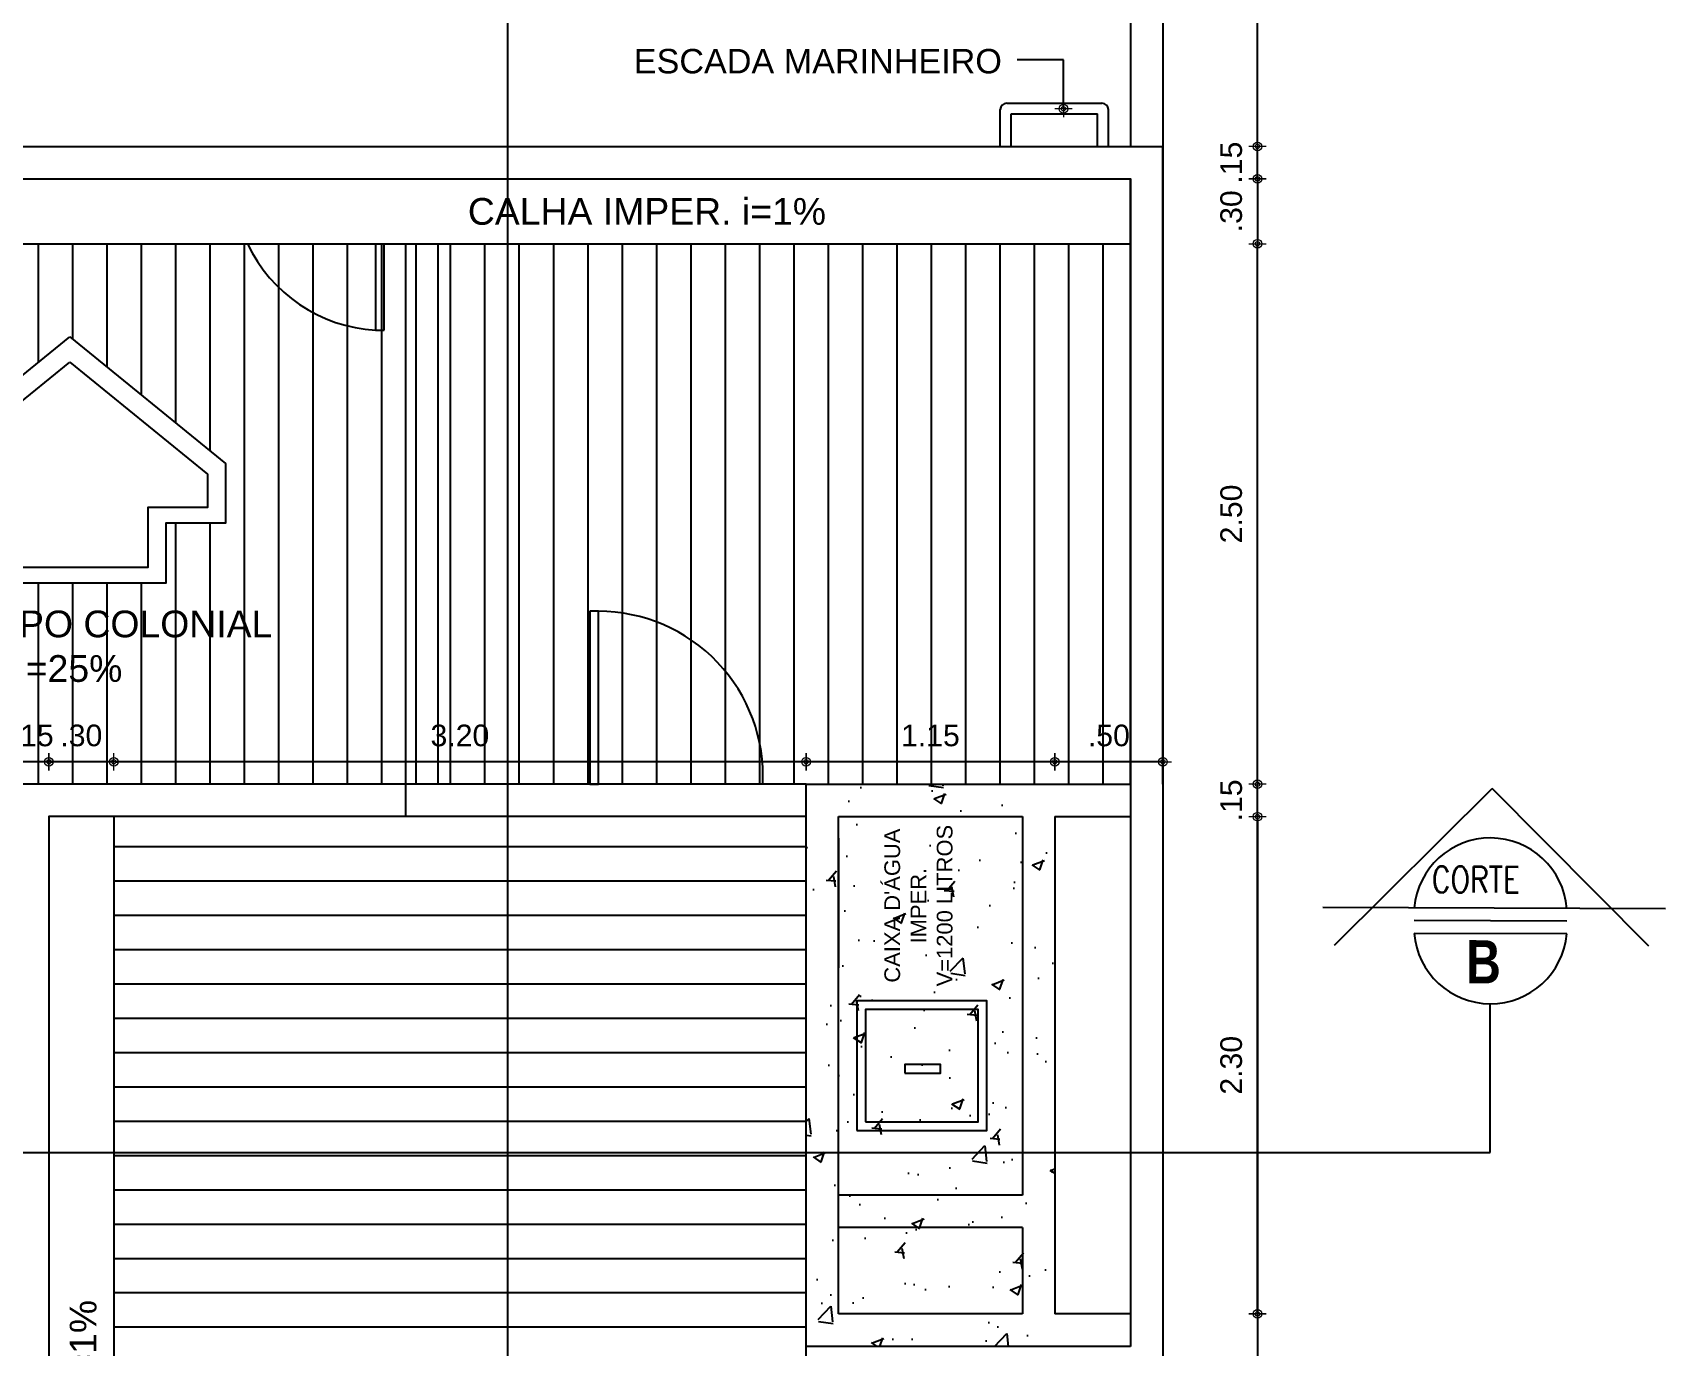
# Model space of a CAD drawing. Header units: millimetres. Extents: x 3724 to 8454, y 143 to 322.
# Drawn here: x 3744.25 to 3751.79, y 174.84 to 180.92 of the extents above; entities that cross this region are included whole.
import ezdxf

# ---------------------------------------------------------------- set-up
doc = ezdxf.new("R2010")
doc.units = ezdxf.units.MM
doc.header["$LTSCALE"] = 20
doc.linetypes.add('DASHDOT2', pattern=[12.7, 6.35, -3.175, 0, -3.175])
doc.linetypes.add('HIDDEN', pattern=[9.525, 6.35, -3.175])
for name, color, linetype in [('0-COTAS', 8, 'Continuous'), ('0-L. PISO', 4, 'Continuous'), ('0-TEXTO 01', 230, 'Continuous'), ('A-PEN-08', 8, 'Continuous'), ('A-PEN-B', 5, 'Continuous'), ('A-PEN-C', 4, 'Continuous'), ('A-PEN-G', 3, 'Continuous'), ('A-PEN-M', 6, 'Continuous'), ('A-PEN-R', 1, 'Continuous'), ('A-PEN-Y', 2, 'Continuous'), ('L-Cortes', 2, 'Continuous')]:
    doc.layers.add(name, color=color, linetype=linetype)
doc.layers.add('COTAS', color=53, linetype='Continuous', lineweight=9)
doc.styles.add('CARIMBO_DADOS', font='arial.ttf', dxfattribs={"height": 0.1})
doc.styles.add('REG60', font='romans.shx', dxfattribs={"width": 0.8, "height": 0.15})
doc.styles.add('SANSSERIF2', font='sanssb__.ttf', dxfattribs={"width": 0.8})
doc.styles.get("Standard").update_dxf_attribs({"font": 'ARIALUNI.TTF', "height": 0.3})
doc.dimstyles.new('COTAS_EXTERNAS', dxfattribs={"dimtxt": 0.1, "dimasz": 0.01, "dimexe": 0, "dimexo": 0, "dimgap": 0.07, "dimtad": 1, "dimzin": 5, "dimdsep": 46, "dimtxsty": 'CARIMBO_DADOS', "dimblk1": 'CIRCULOS', "dimblk2": 'CIRCULOS', "dimsah": 1, "dimcen": 0, "dimse1": 1, "dimse2": 1, "dimclrd": 8, "dimclre": 8, "dimclrt": 230, "dimadec": 0, "dimazin": 0, "dimtfac": 100, "dimtix": 1, "dimtmove": 2, "dimatfit": 3, "dimldrblk": 'CIRCULOS', "dimfxl": 1, "dimtolj": 1, "dimtzin": 5, "dimarcsym": 0})
doc.dimstyles.get("Standard").update_dxf_attribs({"dimtxt": 0.18, "dimasz": 0.18, "dimexe": 0.18, "dimexo": 0.0625, "dimgap": 0.09, "dimtad": 0, "dimtih": 1, "dimtoh": 1, "dimdec": 4, "dimzin": 0, "dimdsep": 46, "dimtxsty": 'Standard', "dimcen": 0.09, "dimadec": 0, "dimazin": 0, "dimtfac": 1, "dimtdec": 4, "dimtofl": 0, "dimtmove": 0, "dimatfit": 3, "dimfxl": 1, "dimtolj": 1, "dimtzin": 0, "dimarcsym": 0})

# ---------------------------------------------------------------- blocks, each defined once
blk = doc.blocks.new('CIRCULOS')
at = {"layer": 'COTAS'}
for p, q in [((-4, 0), (4, 0)), ((0, 4), (0, -4))]:
    blk.add_line(p, q, dxfattribs=at)
for radius in [2, 1]:
    blk.add_circle((0, 0), radius, dxfattribs=at)
blk = doc.blocks.new('*D597')
at = {"layer": 'A-PEN-08', "color": 8, "lineweight": -2, "ltscale": 0.05}
blk.add_line((3742.2623, 177.282), (3742.2623, 170.552), dxfattribs=at)
at = {"layer": 'Defpoints', "color": 0, "ltscale": 0.05}
for p in [(3742.4708, 177.292), (3742.2623, 170.542), (3744.3208, 170.542)]:
    blk.add_point(p, dxfattribs=at)
at = {"layer": 'A-PEN-08', "color": 8, "lineweight": -2, "ltscale": 0.05, "xscale": 0.01, "yscale": 0.01, "zscale": 0.01}
for p, rotation in [((3742.2623, 177.292), 90), ((3742.2623, 170.542), 270)]:
    blk.add_blockref('CIRCULOS', p, dxfattribs=dict(at, rotation=rotation))
at = {"layer": 'A-PEN-08', "color": 230, "ltscale": 0.05, "insert": (3742.1412, 173.917), "char_height": 0.1, "attachment_point": 5, "rotation": 90, "style": 'CARIMBO_DADOS'}
blk.add_mtext('\\A1;6.75', dxfattribs=at)
blk = doc.blocks.new('*D601')
at = {"layer": 'A-PEN-08', "color": 8, "lineweight": -2, "ltscale": 0.05}
for p, q in [((3749.9078, 180.252), (3749.9078, 180.262)), ((3749.9078, 180.242), (3749.9078, 179.942)), ((3749.9078, 179.932), (3749.9078, 179.922))]:
    blk.add_line(p, q, dxfattribs=at)
at = {"layer": 'Defpoints', "color": 0, "ltscale": 0.05}
for p in [(3749.3208, 180.242), (3749.3208, 179.942), (3749.9078, 179.942)]:
    blk.add_point(p, dxfattribs=at)
at = {"layer": 'A-PEN-08', "color": 8, "lineweight": -2, "ltscale": 0.05, "xscale": 0.01, "yscale": 0.01, "zscale": 0.01}
for p, rotation in [((3749.9078, 180.242), 270), ((3749.9078, 179.942), 90)]:
    blk.add_blockref('CIRCULOS', p, dxfattribs=dict(at, rotation=rotation))
at = {"layer": 'A-PEN-08', "color": 230, "ltscale": 0.05, "insert": (3749.7867, 180.092), "char_height": 0.1, "attachment_point": 5, "rotation": 90, "style": 'CARIMBO_DADOS'}
blk.add_mtext('\\A1;.30', dxfattribs=at)
blk = doc.blocks.new('*D602')
at = {"layer": 'A-PEN-08', "color": 8, "lineweight": -2, "ltscale": 0.05}
blk.add_line((3749.9078, 175.002), (3749.9078, 177.282), dxfattribs=at)
at = {"layer": 'Defpoints', "color": 0, "ltscale": 0.05}
for p in [(3744.3208, 177.292), (3749.9078, 177.292), (3747.9708, 174.992)]:
    blk.add_point(p, dxfattribs=at)
at = {"layer": 'A-PEN-08', "color": 8, "lineweight": -2, "ltscale": 0.05, "xscale": 0.01, "yscale": 0.01, "zscale": 0.01}
for p, rotation in [((3749.9078, 177.292), 90), ((3749.9078, 174.992), 270)]:
    blk.add_blockref('CIRCULOS', p, dxfattribs=dict(at, rotation=rotation))
at = {"layer": 'A-PEN-08', "color": 230, "ltscale": 0.05, "insert": (3749.7867, 176.142), "char_height": 0.1, "attachment_point": 5, "rotation": 90, "style": 'CARIMBO_DADOS'}
blk.add_mtext('\\A1;2.30', dxfattribs=at)
blk = doc.blocks.new('*D603')
at = {"layer": 'A-PEN-08', "color": 8, "lineweight": -2, "ltscale": 0.05}
blk.add_line((3749.9078, 177.282), (3749.9078, 175.002), dxfattribs=at)
at = {"layer": 'Defpoints', "color": 0, "ltscale": 0.05}
for p in [(3744.3208, 177.292), (3749.3208, 174.992), (3749.9078, 174.992)]:
    blk.add_point(p, dxfattribs=at)
at = {"layer": 'A-PEN-08', "color": 8, "lineweight": -2, "ltscale": 0.05, "xscale": 0.01, "yscale": 0.01, "zscale": 0.01}
for p, rotation in [((3749.9078, 177.292), 90), ((3749.9078, 174.992), 270)]:
    blk.add_blockref('CIRCULOS', p, dxfattribs=dict(at, rotation=rotation))
at = {"layer": 'A-PEN-08', "color": 230, "ltscale": 0.05, "insert": (3749.7867, 176.142), "char_height": 0.1, "attachment_point": 5, "rotation": 90, "style": 'CARIMBO_DADOS'}
blk.add_mtext('\\A1;2.30', dxfattribs=at)
blk = doc.blocks.new('*D620')
at = {"layer": 'A-PEN-08', "color": 8, "lineweight": -2, "ltscale": 0.05}
blk.add_line((3749.4608, 177.5459), (3748.9808, 177.5459), dxfattribs=at)
at = {"layer": 'Defpoints', "color": 0, "ltscale": 0.05}
for p in [(3748.9708, 177.5459), (3748.9708, 177.292), (3749.4708, 177.292)]:
    blk.add_point(p, dxfattribs=at)
at = {"layer": 'A-PEN-08', "color": 8, "lineweight": -2, "ltscale": 0.05, "xscale": 0.01, "yscale": 0.01, "zscale": 0.01, "rotation": 180}
blk.add_blockref('CIRCULOS', (3748.9708, 177.5459), dxfattribs=at)
at = {"layer": 'A-PEN-08', "color": 8, "lineweight": -2, "ltscale": 0.05, "xscale": 0.01, "yscale": 0.01, "zscale": 0.01}
blk.add_blockref('CIRCULOS', (3749.4708, 177.5459), dxfattribs=at)
at = {"layer": 'A-PEN-08', "color": 230, "ltscale": 0.05, "insert": (3749.2208, 177.667), "char_height": 0.1, "attachment_point": 5, "style": 'CARIMBO_DADOS'}
blk.add_mtext('\\A1;.50', dxfattribs=at)
blk = doc.blocks.new('*D621')
at = {"layer": 'A-PEN-08', "color": 8, "lineweight": -2, "ltscale": 0.05}
blk.add_line((3748.9608, 177.5459), (3747.8308, 177.5459), dxfattribs=at)
at = {"layer": 'Defpoints', "color": 0, "ltscale": 0.05}
for p in [(3747.8208, 177.5459), (3748.9708, 177.442), (3747.8208, 177.4268)]:
    blk.add_point(p, dxfattribs=at)
at = {"layer": 'A-PEN-08', "color": 8, "lineweight": -2, "ltscale": 0.05, "xscale": 0.01, "yscale": 0.01, "zscale": 0.01, "rotation": 180}
blk.add_blockref('CIRCULOS', (3747.8208, 177.5459), dxfattribs=at)
at = {"layer": 'A-PEN-08', "color": 8, "lineweight": -2, "ltscale": 0.05, "xscale": 0.01, "yscale": 0.01, "zscale": 0.01}
blk.add_blockref('CIRCULOS', (3748.9708, 177.5459), dxfattribs=at)
at = {"layer": 'A-PEN-08', "color": 230, "ltscale": 0.05, "insert": (3748.3958, 177.667), "char_height": 0.1, "attachment_point": 5, "style": 'CARIMBO_DADOS'}
blk.add_mtext('\\A1;1.15', dxfattribs=at)
blk = doc.blocks.new('*D622')
at = {"layer": 'A-PEN-08', "color": 8, "lineweight": -2, "ltscale": 0.05}
for p, q in [((3749.9078, 177.452), (3749.9078, 177.462)), ((3749.9078, 177.292), (3749.9078, 177.442)), ((3749.9078, 177.282), (3749.9078, 177.272))]:
    blk.add_line(p, q, dxfattribs=at)
at = {"layer": 'Defpoints', "color": 0, "ltscale": 0.05}
for p in [(3749.2723, 177.442), (3749.9078, 177.442), (3749.3208, 177.292)]:
    blk.add_point(p, dxfattribs=at)
at = {"layer": 'A-PEN-08', "color": 8, "lineweight": -2, "ltscale": 0.05, "xscale": 0.01, "yscale": 0.01, "zscale": 0.01}
for p, rotation in [((3749.9078, 177.442), 270), ((3749.9078, 177.292), 90)]:
    blk.add_blockref('CIRCULOS', p, dxfattribs=dict(at, rotation=rotation))
at = {"layer": 'A-PEN-08', "color": 230, "ltscale": 0.05, "insert": (3749.7868, 177.367), "char_height": 0.1, "attachment_point": 5, "rotation": 90, "style": 'CARIMBO_DADOS'}
blk.add_mtext('\\A1;.15', dxfattribs=at)
blk = doc.blocks.new('*D623')
at = {"layer": 'A-PEN-08', "color": 8, "lineweight": -2, "ltscale": 0.05}
blk.add_line((3749.9078, 177.452), (3749.9078, 179.932), dxfattribs=at)
at = {"layer": 'Defpoints', "color": 0, "ltscale": 0.05}
for p in [(3749.3208, 179.942), (3749.9078, 179.942), (3749.2723, 177.442)]:
    blk.add_point(p, dxfattribs=at)
at = {"layer": 'A-PEN-08', "color": 8, "lineweight": -2, "ltscale": 0.05, "xscale": 0.01, "yscale": 0.01, "zscale": 0.01}
for p, rotation in [((3749.9078, 179.942), 90), ((3749.9078, 177.442), 270)]:
    blk.add_blockref('CIRCULOS', p, dxfattribs=dict(at, rotation=rotation))
at = {"layer": 'A-PEN-08', "color": 230, "ltscale": 0.05, "insert": (3749.7868, 178.692), "char_height": 0.1, "attachment_point": 5, "rotation": 90, "style": 'CARIMBO_DADOS'}
blk.add_mtext('\\A1;2.50', dxfattribs=at)
blk = doc.blocks.new('*D624')
at = {"layer": 'A-PEN-08', "color": 8, "lineweight": -2, "ltscale": 0.05}
blk.add_line((3747.8108, 177.5459), (3744.6308, 177.5459), dxfattribs=at)
at = {"layer": 'Defpoints', "color": 0, "ltscale": 0.05}
for p in [(3744.6208, 177.5459), (3747.8208, 177.4268), (3744.6208, 177.292)]:
    blk.add_point(p, dxfattribs=at)
at = {"layer": 'A-PEN-08', "color": 8, "lineweight": -2, "ltscale": 0.05, "xscale": 0.01, "yscale": 0.01, "zscale": 0.01, "rotation": 180}
blk.add_blockref('CIRCULOS', (3744.6208, 177.5459), dxfattribs=at)
at = {"layer": 'A-PEN-08', "color": 8, "lineweight": -2, "ltscale": 0.05, "xscale": 0.01, "yscale": 0.01, "zscale": 0.01}
blk.add_blockref('CIRCULOS', (3747.8208, 177.5459), dxfattribs=at)
at = {"layer": 'A-PEN-08', "color": 230, "ltscale": 0.05, "insert": (3746.2208, 177.667), "char_height": 0.1, "attachment_point": 5, "style": 'CARIMBO_DADOS'}
blk.add_mtext('\\A1;3.20', dxfattribs=at)
blk = doc.blocks.new('*D625')
at = {"layer": 'A-PEN-08', "color": 8, "lineweight": -2, "ltscale": 0.05}
for p, q in [((3744.3108, 177.5459), (3744.3008, 177.5459)), ((3744.6208, 177.5459), (3744.3208, 177.5459)), ((3744.6308, 177.5459), (3744.6408, 177.5459))]:
    blk.add_line(p, q, dxfattribs=at)
at = {"layer": 'Defpoints', "color": 0, "ltscale": 0.05}
for p in [(3744.3208, 177.5459), (3744.3208, 177.292), (3744.6208, 177.292)]:
    blk.add_point(p, dxfattribs=at)
at = {"layer": 'A-PEN-08', "color": 8, "lineweight": -2, "ltscale": 0.05, "xscale": 0.01, "yscale": 0.01, "zscale": 0.01}
blk.add_blockref('CIRCULOS', (3744.3208, 177.5459), dxfattribs=at)
at = {"layer": 'A-PEN-08', "color": 8, "lineweight": -2, "ltscale": 0.05, "xscale": 0.01, "yscale": 0.01, "zscale": 0.01, "rotation": 180}
blk.add_blockref('CIRCULOS', (3744.6208, 177.5459), dxfattribs=at)
at = {"layer": 'A-PEN-08', "color": 230, "ltscale": 0.05, "insert": (3744.4708, 177.667), "char_height": 0.1, "attachment_point": 5, "style": 'CARIMBO_DADOS'}
blk.add_mtext('\\A1;.30', dxfattribs=at)
blk = doc.blocks.new('*D626')
at = {"layer": 'A-PEN-08', "color": 8, "lineweight": -2, "ltscale": 0.05}
for p, q in [((3744.1608, 177.5459), (3744.1508, 177.5459)), ((3744.3208, 177.5459), (3744.1708, 177.5459)), ((3744.3308, 177.5459), (3744.3408, 177.5459))]:
    blk.add_line(p, q, dxfattribs=at)
at = {"layer": 'Defpoints', "color": 0, "ltscale": 0.05}
for p in [(3744.1708, 177.5459), (3744.1708, 177.442), (3744.3208, 177.292)]:
    blk.add_point(p, dxfattribs=at)
at = {"layer": 'A-PEN-08', "color": 8, "lineweight": -2, "ltscale": 0.05, "xscale": 0.01, "yscale": 0.01, "zscale": 0.01}
blk.add_blockref('CIRCULOS', (3744.1708, 177.5459), dxfattribs=at)
at = {"layer": 'A-PEN-08', "color": 8, "lineweight": -2, "ltscale": 0.05, "xscale": 0.01, "yscale": 0.01, "zscale": 0.01, "rotation": 180}
blk.add_blockref('CIRCULOS', (3744.3208, 177.5459), dxfattribs=at)
at = {"layer": 'A-PEN-08', "color": 230, "ltscale": 0.05, "insert": (3744.2458, 177.667), "char_height": 0.1, "attachment_point": 5, "style": 'CARIMBO_DADOS'}
blk.add_mtext('\\A1;.15', dxfattribs=at)
blk = doc.blocks.new('*D899')
at = {"layer": '0-COTAS', "color": 8, "lineweight": -2, "ltscale": 0.05}
blk.add_line((3749.9078, 174.982), (3749.9078, 173.252), dxfattribs=at)
at = {"layer": 'Defpoints', "color": 0, "ltscale": 0.05}
for p in [(3749.9078, 174.992), (3749.9078, 173.242), (3749.9078, 173.242)]:
    blk.add_point(p, dxfattribs=at)
at = {"layer": '0-COTAS', "color": 8, "lineweight": -2, "ltscale": 0.05, "xscale": 0.01, "yscale": 0.01, "zscale": 0.01}
for p, rotation in [((3749.9078, 174.992), 90), ((3749.9078, 173.242), 270)]:
    blk.add_blockref('CIRCULOS', p, dxfattribs=dict(at, rotation=rotation))
at = {"layer": '0-COTAS', "color": 230, "ltscale": 0.05, "insert": (3749.7868, 174.117), "char_height": 0.1, "attachment_point": 5, "rotation": 90, "style": 'CARIMBO_DADOS'}
blk.add_mtext('\\A1;1.75', dxfattribs=at)
blk = doc.blocks.new('*D901')
at = {"layer": '0-COTAS', "color": 8, "lineweight": -2, "ltscale": 0.05}
for p, q in [((3749.9078, 180.402), (3749.9078, 180.412)), ((3749.9078, 180.242), (3749.9078, 180.392)), ((3749.9078, 180.232), (3749.9078, 180.222))]:
    blk.add_line(p, q, dxfattribs=at)
at = {"layer": 'Defpoints', "color": 0, "ltscale": 0.05}
for p in [(3749.9078, 180.392), (3749.9078, 180.392), (3749.9078, 180.242)]:
    blk.add_point(p, dxfattribs=at)
at = {"layer": '0-COTAS', "color": 8, "lineweight": -2, "ltscale": 0.05, "xscale": 0.01, "yscale": 0.01, "zscale": 0.01}
for p, rotation in [((3749.9078, 180.392), 270), ((3749.9078, 180.242), 90)]:
    blk.add_blockref('CIRCULOS', p, dxfattribs=dict(at, rotation=rotation))
at = {"layer": '0-COTAS', "color": 230, "ltscale": 0.05, "insert": (3749.7868, 180.317), "char_height": 0.1, "attachment_point": 5, "rotation": 90, "style": 'CARIMBO_DADOS'}
blk.add_mtext('\\A1;.15', dxfattribs=at)
blk = doc.blocks.new('*D902')
at = {"layer": '0-COTAS', "color": 8, "lineweight": -2, "ltscale": 0.05}
blk.add_line((3749.9078, 180.402), (3749.9078, 183.382), dxfattribs=at)
at = {"layer": 'Defpoints', "color": 0, "ltscale": 0.05}
for p in [(3749.8174, 183.392), (3749.9078, 183.392), (3749.9078, 180.392)]:
    blk.add_point(p, dxfattribs=at)
at = {"layer": '0-COTAS', "color": 8, "lineweight": -2, "ltscale": 0.05, "xscale": 0.01, "yscale": 0.01, "zscale": 0.01}
for p, rotation in [((3749.9078, 183.392), 90), ((3749.9078, 180.392), 270)]:
    blk.add_blockref('CIRCULOS', p, dxfattribs=dict(at, rotation=rotation))
at = {"layer": '0-COTAS', "color": 230, "ltscale": 0.05, "insert": (3749.7867, 181.892), "char_height": 0.1, "attachment_point": 5, "rotation": 90, "style": 'CARIMBO_DADOS'}
blk.add_mtext('\\A1;3.00', dxfattribs=at)

msp = doc.modelspace()

# ---------------------------------------------------------------- hatches: boundary and pattern name
at = {"layer": 'A-PEN-08', "ltscale": 0.05}
h = msp.add_hatch(dxfattribs=at)
h.set_pattern_fill('AR-CONC', color=256, scale=0.003, style=0)
h.set_pattern_definition([(50, (-377.05817, -0.65694), (0.546554007, -0.047817257), [0.05715, -0.62865]), (355, (-377.05817, -0.65694), (-0.10572848, 0.57316993), [0.04572, -0.50292]), (100.451, (-377.0126, -0.6609), (0.440827505, 0.525350063), [0.04857, -0.53427]), (46.1842, (-377.0582, -0.50454), (0.81323712, -0.12612698), [0.085725, -0.942975]), (96.6356, (-376.9904, -0.51505), (0.7122127, 0.74227667), [0.072855, -0.801405]), (351.184, (-377.0582, -0.5045), (0.71221382, 0.74227535), [0.06858, -0.75438]), (21, (-376.98197, -0.54264), (0.45484464, -0.306796556), [0.05715, -0.62865]), (326, (-376.98197, -0.54264), (0.185406085, 0.5525639), [0.04572, -0.50292]), (71.4514, (-376.94406, -0.5682), (0.64024947, 0.24576857), [0.04857, -0.53427]), (37.5, (-377.05817, -0.65694), (0.00926581, 0.253665117), [0, -0.496824, 0, -0.51054, 0, -0.504825]), (7.5, (-377.05817, -0.65694), (0.200458988, 0.300541724), [0, -0.291084, 0, -0.485394, 0, -0.192405]), (327.5, (-377.2281, -0.65694), (0.406771786, -0.017186232), [0, -0.1905, 0, -0.59436, 0, -0.78867]), (317.5, (-377.3043, -0.65694), (0.444387544, 0.076279473), [0, -0.24765, 0, -0.394716, 0, -0.56007])])
h.paths.add_polyline_path([(3748.8208, 177.292), (3747.9708, 177.292), (3747.9708, 174.992), (3748.8208, 174.992)], flags=16)
h.paths.add_polyline_path([(3748.9708, 177.442), (3747.8208, 177.442), (3747.8208, 174.842), (3748.9708, 174.842)])
h.paths.add_polyline_path([(3748.8208, 177.292), (3748.8208, 174.992), (3747.9708, 174.992), (3747.9708, 177.292)], flags=16)
at = {"layer": 'A-PEN-B', "ltscale": 0.05}
h = msp.add_hatch(dxfattribs=at)
h.set_pattern_fill('LINE', color=8, scale=0.05, angle=90, style=0)
h.set_pattern_definition([(90, (-336.07833, -5.09099), (-0.15875, 1e-17), [])])
h.paths.add_polyline_path([(3743.6969, 178.9261), (3743.6969, 178.649), (3743.974, 178.649), (3743.974, 178.3719), (3744.8608, 178.3719), (3744.8608, 178.649), (3745.1379, 178.649), (3745.1379, 178.9261), (3744.4174, 179.511)], flags=0)
h.paths.add_polyline_path([(3742.6208, 177.442), (3749.3208, 177.442), (3749.3208, 179.942), (3742.6208, 179.942)])
h = msp.add_hatch(dxfattribs=at)
h.set_pattern_fill('LINE', color=8, scale=0.05, style=0)
h.set_pattern_definition([(7e-15, (-336.07833, -5.09099), (0, 0.15875), [])])
h.paths.add_polyline_path([(3744.6208, 170.542), (3747.8208, 170.542), (3747.8208, 177.292), (3744.6208, 177.292)])
h.paths.add_polyline_path([(3746.3423, 174.2281), (3746.3423, 174.5052), (3746.0651, 174.5052), (3745.4803, 173.7847), (3746.0651, 173.0642), (3746.3423, 173.0642), (3746.3423, 173.3414), (3746.6194, 173.3414), (3746.6194, 174.2281)], flags=0)

# ---------------------------------------------------------------- linework, layer by layer
at = {"color": 6}
for p, q in [((3750.2631, 176.698), (3750.9923, 177.4219)), ((3751.7162, 176.6927), (3750.9923, 177.4219)), ((3751.7932, 176.866), (3750.2098, 176.8718))]:
    msp.add_line(p, q, dxfattribs=at)
for p, q in [((3751.3375, 176.8087), (3750.6323, 176.8113)), ((3751.3373, 176.7497), (3750.6321, 176.7523))]:
    msp.add_line(p, q)
for centre, start, end in [((3750.985, 176.8395), 4.56915, 175.00876), ((3750.9848, 176.7805), 184.56915, 355.00876)]:
    msp.add_arc(centre, 0.3538, start, end)
at = {"layer": '0-L. PISO', "color": 6, "ltscale": 0.05}
for p, q in [((3748.7189, 180.392), (3748.7189, 180.562)), ((3748.7489, 180.592), (3749.1889, 180.592)), ((3748.7689, 180.542), (3749.1689, 180.542)), ((3748.7689, 180.392), (3748.7689, 180.542)), ((3749.1689, 180.392), (3749.1689, 180.542)), ((3749.2189, 180.392), (3749.2189, 180.562))]:
    msp.add_line(p, q, dxfattribs=at)
for centre, start, end in [((3748.7489, 180.562), 90, 180), ((3749.1889, 180.562), 0, 90)]:
    msp.add_arc(centre, 0.03, start, end, dxfattribs=at)
at = {"layer": 'A-PEN-B', "ltscale": 0.05}
for p, q in [((3749.4708, 183.542), (3749.4708, 180.392)), ((3749.3208, 183.392), (3749.3208, 180.392)), ((3749.4708, 177.442), (3749.4708, 180.392)), ((3749.3208, 177.442), (3749.3208, 180.242)), ((3749.3208, 180.242), (3749.3208, 177.442)), ((3747.8208, 174.842), (3747.8208, 176.592))]:
    msp.add_line(p, q, dxfattribs=at)
at = {"layer": 'A-PEN-B', "color": 2, "ltscale": 0.05}
msp.add_line((3749.4708, 180.392), (3749.4708, 165.892), dxfattribs=at)
at = {"layer": 'A-PEN-B', "color": 3, "ltscale": 0.05}
msp.add_line((3747.8208, 177.442), (3744.1708, 177.442), dxfattribs=at)
at = {"layer": 'A-PEN-B', "color": 5, "ltscale": 0.05}
for p, q in [((3747.9708, 174.992), (3747.9708, 177.292)), ((3747.9708, 177.292), (3748.8208, 177.292)), ((3748.8208, 177.292), (3748.8208, 175.542)), ((3748.9708, 177.292), (3748.9708, 174.992)), ((3748.8208, 175.542), (3747.9708, 175.542)), ((3748.8208, 175.392), (3747.9708, 175.392)), ((3748.8208, 175.392), (3748.8208, 174.992)), ((3748.8208, 174.992), (3747.9708, 174.992)), ((3749.3208, 174.992), (3748.9708, 174.992)), ((3749.3208, 174.992), (3748.9708, 174.992))]:
    msp.add_line(p, q, dxfattribs=at)
at = {"layer": 'A-PEN-B', "color": 2, "ltscale": 0.05}
for points in [[(3742.6208, 180.392), (3749.4708, 180.392), (3749.4708, 174.842)], [(3744.1708, 177.442), (3742.6208, 177.442), (3742.6208, 180.242), (3749.3208, 180.242), (3749.3208, 174.842)]]:
    msp.add_lwpolyline(points, dxfattribs=at)
at = {"layer": 'A-PEN-B', "color": 6, "ltscale": 0.05}
for points in [[(3742.6208, 179.942), (3749.3208, 179.942)], [(3744.6208, 177.292), (3744.6208, 170.542)]]:
    msp.add_lwpolyline(points, dxfattribs=at)
at = {"layer": 'A-PEN-B', "color": 5, "ltscale": 0.05}
for points in [[(3749.3208, 174.842), (3747.8208, 174.842), (3747.8208, 177.442), (3749.3208, 177.442)], [(3748.9708, 177.292), (3749.3208, 177.292)]]:
    msp.add_lwpolyline(points, dxfattribs=at)
at = {"layer": 'A-PEN-B', "color": 3, "ltscale": 0.05}
msp.add_lwpolyline([(3747.8208, 177.292), (3744.3208, 177.292), (3744.3208, 170.542), (3747.8208, 170.542), (3747.8208, 174.8658)], dxfattribs=at)
for points in [[(3748.0562, 175.84), (3748.6562, 175.84), (3748.6562, 176.44), (3748.0562, 176.44)], [(3748.0962, 175.88), (3748.6162, 175.88), (3748.6162, 176.4), (3748.0962, 176.4)], [(3748.2769, 176.105), (3748.4428, 176.105), (3748.4428, 176.145), (3748.2769, 176.145)]]:
    msp.add_lwpolyline(points, close=True, dxfattribs=at)
at = {"layer": 'A-PEN-C', "ltscale": 0.05}
msp.add_line((3747.9708, 177.192), (3747.9708, 176.592), dxfattribs=at)
at = {"layer": 'A-PEN-G', "color": 8, "linetype": 'HIDDEN', "ltscale": 0.05}
for p, q in [((3745.9708, 177.292), (3745.9708, 179.942)), ((3746.1208, 177.442), (3746.1208, 179.942)), ((3748.8208, 177.292), (3748.8208, 175.542)), ((3748.8208, 175.392), (3748.8208, 174.992))]:
    msp.add_line(p, q, dxfattribs=at)
for points in [[(3745.8308, 179.942), (3745.8308, 179.542), (3745.8708, 179.542), (3745.8708, 179.942)], [(3748.8208, 174.992), (3747.9708, 174.992), (3747.9708, 177.292), (3748.8208, 177.292)]]:
    msp.add_lwpolyline(points, dxfattribs=at)
at = {"layer": 'A-PEN-G'}
msp.add_lwpolyline([(3744.4174, 179.511), (3745.1379, 178.9261), (3745.1379, 178.649), (3744.8608, 178.649), (3744.8608, 178.3719), (3743.974, 178.3719), (3743.974, 178.649), (3743.6969, 178.649), (3743.6969, 178.9261)], close=True, dxfattribs=at)
at = {"layer": 'A-PEN-G', "color": 8, "linetype": 'HIDDEN', "ltscale": 0.05}
msp.add_lwpolyline([(3746.8208, 177.442), (3746.8608, 177.442), (3746.8608, 178.242), (3746.8208, 178.242)], close=True, dxfattribs=at)
for centre, radius, start, end in [((3745.872, 180.242), 0.7012, 205.32996, 266.63063), ((3746.8603, 177.4806), 0.7614, 357.096, 89.9664)]:
    msp.add_arc(centre, radius, start, end, dxfattribs=at)
at = {"layer": 'A-PEN-M'}
msp.add_lwpolyline([(3744.4174, 179.3935), (3745.0547, 178.8761), (3745.0547, 178.7217), (3744.7776, 178.7217), (3744.7776, 178.4446), (3744.0571, 178.4446), (3744.0571, 178.7217), (3743.78, 178.7217), (3743.78, 178.8761)], close=True, dxfattribs=at)
at = {"layer": 'A-PEN-R', "linetype": 'DASHDOT2', "ltscale": 0.3}
for p, q in [((3746.4416, 184.8933), (3746.4416, 155.8805)), ((3750.9835, 175.739), (3750.9835, 176.4267)), ((3740.9581, 175.739), (3750.9835, 175.739))]:
    msp.add_line(p, q, dxfattribs=at)

# ---------------------------------------------------------------- texts
at = {"color": 230, "insert": (3747.0854, 180.0906), "char_height": 0.123653, "width": 3.353, "attachment_point": 5, "style": 'CARIMBO_DADOS'}
msp.add_mtext('CALHA IMPER. i=1%', dxfattribs=at)
at = {"color": 230, "insert": (3744.3893, 178.0794), "char_height": 0.123653, "attachment_point": 5, "style": 'CARIMBO_DADOS'}
msp.add_mtext('TELHA TIPO COLONIAL\\P I=25%', dxfattribs=at)
at = {"color": 230, "attachment_point": 5, "rotation": 90, "style": 'CARIMBO_DADOS'}
for s, insert, char_height, width in [("CAIXA D'ÁGUA \\PIMPER. \\PV=1200 LITROS", (3748.3409, 176.8805), 0.072629, 1.969429), ('CALHA IMPER. i=1%', (3744.4798, 174.2287), 0.123653, 3.353)]:
    msp.add_mtext(s, dxfattribs=dict(at, insert=insert, char_height=char_height, width=width))
at = {"layer": '0-TEXTO 01', "color": 230, "insert": (3748.7262, 180.8428), "char_height": 0.113, "width": 1.740305, "attachment_point": 3, "style": 'CARIMBO_DADOS'}
msp.add_mtext('\\A1;ESCADA MARINHEIRO', dxfattribs=at)
at = {"layer": 'L-Cortes', "color": 7, "width": 0.8}
for s, height, style, p in [('CORTE', 0.12, 'REG60', (3750.7132, 176.9421)), ('B', 0.2, 'SANSSERIF2', (3750.8714, 176.5209))]:
    msp.add_text(s, height=height, rotation=359.78895, dxfattribs=dict(at, style=style)).set_placement(p)

# ---------------------------------------------------------------- dimensions: what is measured, and where the dimension line sits
at = {"layer": '0-COTAS', "ltscale": 0.05}
for base, p1, p2, picture, middle in [((3749.9078, 183.392), (3749.9078, 180.392), (3749.8174, 183.392), '*D902', (3749.7867, 181.892)), ((3749.9078, 180.392), (3749.9078, 180.242), (3749.9078, 180.392), '*D901', (3749.7868, 180.317)), ((3749.9078, 173.242), (3749.9078, 174.992), (3749.9078, 173.242), '*D899', (3749.7868, 174.117))]:
    dim = msp.add_linear_dim(base=base, p1=p1, p2=p2, angle=90, dimstyle='Standard', override={"dimtxt": 0.1, "dimasz": 0.01, "dimexe": 0, "dimexo": 0, "dimgap": 0.07, "dimtad": 1, "dimtih": 0, "dimtoh": 0, "dimdec": 2, "dimzin": 5, "dimtxsty": 'CARIMBO_DADOS', "dimblk1": 'CIRCULOS', "dimblk2": 'CIRCULOS', "dimsah": 1, "dimcen": 0, "dimse1": 1, "dimse2": 1, "dimclrd": 8, "dimclre": 8, "dimclrt": 230, "dimtfac": 100, "dimtdec": 2, "dimtix": 1, "dimtofl": 1, "dimtmove": 2, "dimldrblk": 'CIRCULOS', "dimtzin": 5}, dxfattribs=at)
    dim.commit()
    dim.dimension.update_dxf_attribs({"geometry": picture, "text_midpoint": middle})
at = {"layer": 'A-PEN-08', "ltscale": 0.05}
for base, p1, p2, angle, picture, middle in [((3749.9078, 179.942), (3749.3208, 180.242), (3749.3208, 179.942), 90, '*D601', (3749.7867, 180.092)), ((3749.9078, 179.942), (3749.2723, 177.442), (3749.3208, 179.942), 90, '*D623', (3749.7868, 178.692)), ((3744.1708, 177.5459), (3744.3208, 177.292), (3744.1708, 177.442), 0, '*D626', (3744.2458, 177.667)), ((3744.3208, 177.5459), (3744.6208, 177.292), (3744.3208, 177.292), 0, '*D625', (3744.4708, 177.667)), ((3744.6208, 177.5459), (3747.8208, 177.4268), (3744.6208, 177.292), 0, '*D624', (3746.2208, 177.667)), ((3747.8208, 177.5459), (3748.9708, 177.442), (3747.8208, 177.4268), 0, '*D621', (3748.3958, 177.667)), ((3748.9708, 177.5459), (3749.4708, 177.292), (3748.9708, 177.292), 0, '*D620', (3749.2208, 177.667)), ((3749.9078, 177.442), (3749.3208, 177.292), (3749.2723, 177.442), 90, '*D622', (3749.7868, 177.367)), ((3742.2623, 170.542), (3742.4708, 177.292), (3744.3208, 170.542), 90, '*D597', (3742.1412, 173.917)), ((3749.9078, 177.292), (3747.9708, 174.992), (3744.3208, 177.292), 90, '*D602', (3749.7867, 176.142)), ((3749.9078, 174.992), (3744.3208, 177.292), (3749.3208, 174.992), 90, '*D603', (3749.7867, 176.142))]:
    dim = msp.add_linear_dim(base=base, p1=p1, p2=p2, angle=angle, dimstyle='Standard', override={"dimtxt": 0.1, "dimasz": 0.01, "dimexe": 0, "dimexo": 0, "dimgap": 0.07, "dimtad": 1, "dimtih": 0, "dimtoh": 0, "dimdec": 2, "dimzin": 5, "dimtxsty": 'CARIMBO_DADOS', "dimblk1": 'CIRCULOS', "dimblk2": 'CIRCULOS', "dimsah": 1, "dimcen": 0, "dimse1": 1, "dimse2": 1, "dimclrd": 8, "dimclre": 8, "dimclrt": 230, "dimtfac": 100, "dimtdec": 2, "dimtix": 1, "dimtofl": 1, "dimtmove": 2, "dimldrblk": 'CIRCULOS', "dimfxl": 0, "dimfxlon": 1, "dimtzin": 5, "dimarcsym": 1}, dxfattribs=at)
    dim.commit()
    dim.dimension.update_dxf_attribs({"geometry": picture, "text_midpoint": middle})

# ---------------------------------------------------------------- leaders
at = {"layer": 'A-PEN-Y', "annotation_type": 0, "has_hookline": 1, "hookline_direction": 1, "text_width": 1.6821}
msp.add_leader([(3749.0105, 180.5665), (3749.0105, 180.7928), (3748.7962, 180.7928)], dimstyle='COTAS_EXTERNAS', override={"dimgap": 0.07, "dimtad": 0, "dimfxl": 0, "dimfxlon": 1, "dimarcsym": 1}, dxfattribs=at)

doc.saveas('drawing.dxf')
